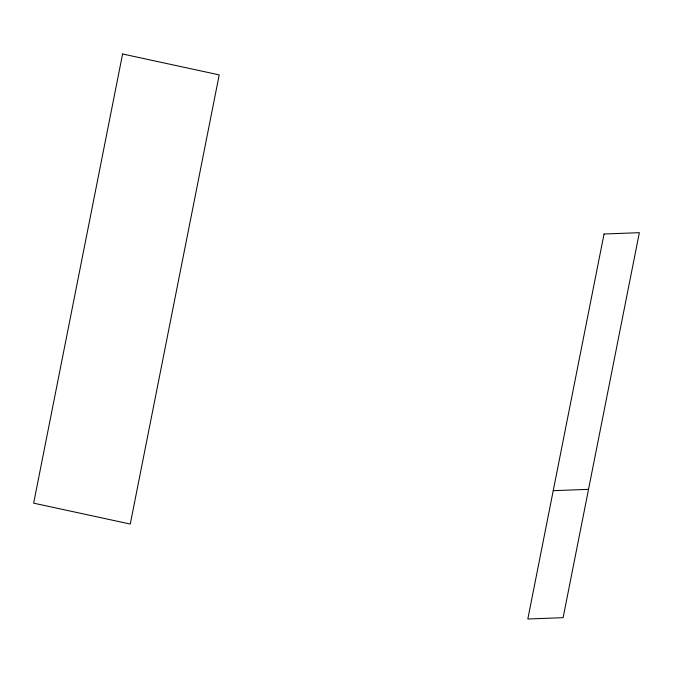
<?xml version="1.0" encoding="UTF-8"?>
<svg xmlns="http://www.w3.org/2000/svg" width="673" height="673" viewBox="0 0 673 673"><rect width="100%" height="100%" fill="white"/><g stroke="black" fill="none" stroke-linecap="round" stroke-linejoin="round"><path stroke-width="1.01" d="M553.223 490.676L588.53 489.347M122.587 53.991L33.65 503.16L130.268 524.057L219.205 74.888L122.587 53.991M604.043 234.011L527.817 619.009L563.116 617.679L639.35 232.673L604.043 234.011"/></g></svg>
